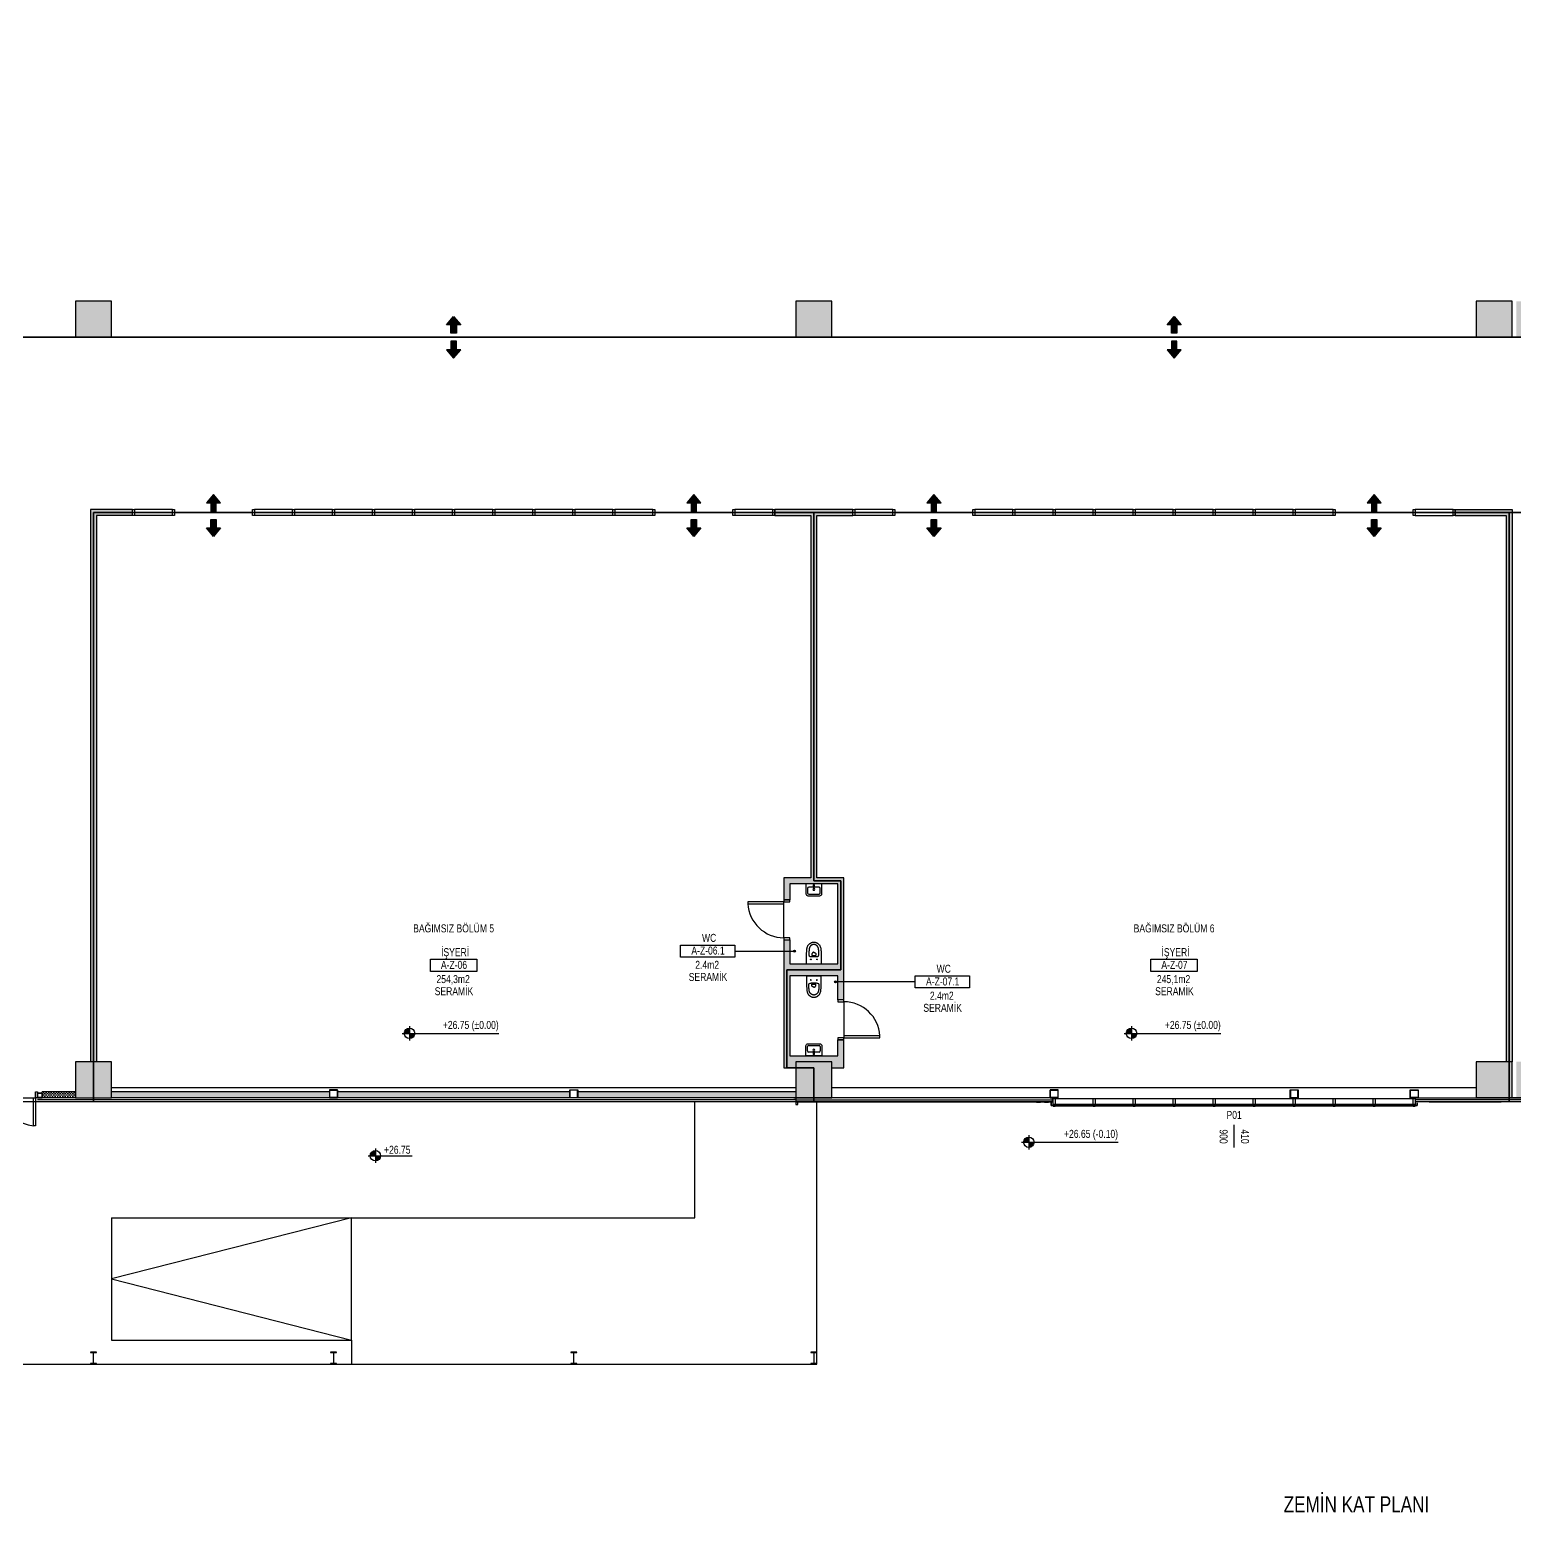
# Model space of a CAD drawing. Extents: x 259761 to 283296, y -701091 to -693683.
# Drawn here: x 267027 to 270737, y -701091 to -697387 of the extents above; entities that cross this region are included whole.
import ezdxf
from ezdxf.enums import TextEntityAlignment as Align

# ---------------------------------------------------------------- set-up
doc = ezdxf.new("R2010")
doc.units = 0
doc.header["$MEASUREMENT"] = 0
doc.layers.get('0').update_dxf_attribs({"linetype": 'CONTINUOUS'})
for name, color, linetype in [('A-ANNO-TEXT', 50, 'CONTINUOUS'), ('A-DOOR', 193, 'CONTINUOUS'), ('MKDU0', 50, 'CONTINUOUS')]:
    doc.layers.add(name, color=color, linetype=linetype)
doc.styles.add('Fields_100', font='act_simplex.shx', dxfattribs={"width": 0.8, "height": 20})
doc.styles.add('Fields_200', font='act_simplex.shx', dxfattribs={"width": 0.8, "height": 40})
pattern_1 = [(0, (256351.4238, -647212.943), (3.175, 3.175), [3.175, -3.175])]

# ---------------------------------------------------------------- blocks, each defined once
blk = doc.blocks.new('Mahal kutusu_100')
at = {"color": 0}
blk.add_lwpolyline([(-58, 30), (58, 30), (58, 0), (-58, 0)], close=True, dxfattribs=at)
at = {"color": 0, "style": 'Fields_100', "width": 0.8}
for tag, p in [('MAHAL', (3.6, 37.9)), ('KOD', (0.9, 6.2)), ('ALAN', (-1.3, -29.4)), ('KAPLAMA', (0.8, -59.7))]:
    blk.add_attdef(tag, text='', height=20, dxfattribs=at).set_placement(p, align=Align.CENTER)
blk = doc.blocks.new('Kot_plan')
h = blk.add_hatch(color=0)
h.paths.add_polyline_path([(0, 13, 0.414214), (-13, 0), (0, 0)])
h.paths.add_polyline_path([(13, 0), (0, 0), (0, -13, 0.414214)])
at = {"color": 0}
for p, q in [((-18, 0), (92, 0)), ((0, 18), (0, -18))]:
    blk.add_line(p, q, dxfattribs=at)
blk.add_circle((0, 0), 13, dxfattribs=at)
at = {"color": 0, "style": 'Fields_100', "width": 0.8}
blk.add_attdef('BITMISKOT', (21.6, 5), '', height=20, dxfattribs=at)
blk.add_attdef('KABAKOT', text='', height=20, dxfattribs=at).set_placement((21.6, -5), align=Align.TOP_LEFT)
blk = doc.blocks.new('KLOZET')
at = {"linetype": 'Continuous'}
for p, q in [((-17.5, 36.9), (-17.3, 38.1)), ((-17.3, 38.1), (-17.1, 39.2)), ((-17.1, 39.2), (-16.8, 40.3)), ((-16.8, 40.3), (-16.5, 41.3)), ((-16.5, 41.3), (-16.1, 42.4)), ((-16.1, 42.4), (-15.7, 43.3)), ((-15.7, 43.3), (-15.3, 44.3)), ((-15.3, 44.3), (-14.8, 45.2)), ((-14.8, 45.2), (-14.3, 46)), ((-14.3, 46), (-13.7, 46.8)), ((-13.7, 46.8), (-13.1, 47.6)), ((-13.1, 47.6), (-12.4, 48.3)), ((-12.4, 48.3), (-11.7, 49)), ((-11.7, 49), (-11, 49.6)), ((-11.6, 37.3), (-11.7, 36.7)), ((-11.5, 37.7), (-11.6, 37.3)), ((-11.4, 38.2), (-11.5, 37.7)), ((-11.3, 38.6), (-11.4, 38.2)), ((-11.2, 39), (-11.3, 38.6)), ((-11.1, 39.4), (-11.2, 39)), ((-11, 39.8), (-11.1, 39.4)), ((-11, 49.6), (-10.3, 50.2)), ((-10.9, 40.2), (-11, 39.8)), ((-10.8, 40.5), (-10.9, 40.2)), ((-10.6, 40.8), (-10.8, 40.5)), ((-10.5, 41.1), (-10.6, 40.8)), ((-10.4, 41.4), (-10.5, 41.1)), ((-10.2, 41.7), (-10.4, 41.4)), ((-10.3, 50.2), (-9.6, 50.7)), ((-10.1, 42), (-10.2, 41.7)), ((-9.9, 42.2), (-10.1, 42)), ((-9.8, 42.5), (-9.9, 42.2)), ((-9.6, 42.7), (-9.8, 42.5)), ((-9.6, 50.7), (-8.8, 51.2)), ((-9.4, 43), (-9.6, 42.7)), ((-9.3, 43.2), (-9.4, 43)), ((-9.1, 43.5), (-9.3, 43.2)), ((-8.9, 43.7), (-9.1, 43.5)), ((-8.7, 44), (-8.9, 43.7)), ((-8.8, 51.2), (-8, 51.7)), ((-8.5, 44.2), (-8.7, 44)), ((-8.2, 44.4), (-8.5, 44.2)), ((-8, 44.7), (-8.2, 44.4)), ((-8, 51.7), (-7.2, 52.1)), ((-7.8, 44.9), (-8, 44.7)), ((-7.5, 45.1), (-7.8, 44.9)), ((-7.3, 45.3), (-7.5, 45.1)), ((-7, 45.5), (-7.3, 45.3)), ((-7.2, 52.1), (-6.4, 52.5)), ((-6.7, 45.8), (-7, 45.5)), ((-6.4, 46), (-6.7, 45.8)), ((-6.4, 52.5), (-5.6, 52.8)), ((-6.1, 46.2), (-6.4, 46)), ((-5.8, 46.4), (-6.1, 46.2)), ((-5.5, 46.5), (-5.8, 46.4)), ((-5.6, 52.8), (-4.8, 53.1)), ((-5.2, 46.7), (-5.5, 46.5)), ((-4.9, 46.9), (-5.2, 46.7)), ((-4.6, 47.1), (-4.9, 46.9)), ((-4.8, 53.1), (-4, 53.3)), ((-4.2, 47.2), (-4.6, 47.1)), ((-3.9, 47.3), (-4.2, 47.2)), ((-4, 53.3), (-3.2, 53.5)), ((-3.6, 47.5), (-3.9, 47.3)), ((-3.3, 47.6), (-3.6, 47.5)), ((-3, 47.7), (-3.3, 47.6)), ((-3.2, 53.5), (-2.3, 53.7)), ((-2.7, 47.8), (-3, 47.7)), ((-2.4, 47.9), (-2.7, 47.8)), ((-2.1, 48), (-2.4, 47.9)), ((-2.3, 53.7), (-1.5, 53.8)), ((-1.8, 48), (-2.1, 48)), ((-1.5, 48.1), (-1.8, 48)), ((-1.5, 53.8), (-0.7, 53.9)), ((-1.2, 48.1), (-1.5, 48.1)), ((-1, 48.2), (-1.2, 48.1)), ((-0.7, 48.2), (-1, 48.2)), ((-0.7, 53.9), (0, 53.9)), ((-0.5, 48.2), (-0.7, 48.2)), ((-0.2, 48.2), (-0.5, 48.2)), ((0, 48.2), (-0.2, 48.2)), ((0, 53.9), (0.7, 53.9)), ((0.5, 48.2), (0, 48.2)), ((1, 48.2), (0.5, 48.2)), ((0.7, 53.9), (1.5, 53.8)), ((1.5, 48.1), (1, 48.2)), ((1.5, 53.8), (2.3, 53.7)), ((2.1, 48), (1.5, 48.1)), ((2.6, 47.8), (2.1, 48)), ((2.3, 53.7), (3.2, 53.5)), ((3.2, 47.6), (2.6, 47.8)), ((3.2, 53.5), (4, 53.3)), ((3.7, 47.4), (3.2, 47.6)), ((4.3, 47.2), (3.7, 47.4)), ((4, 53.3), (4.8, 53.1)), ((4.9, 46.9), (4.3, 47.2)), ((4.8, 53.1), (5.6, 52.8)), ((5.4, 46.6), (4.9, 46.9)), ((6, 46.3), (5.4, 46.6)), ((5.6, 52.8), (6.4, 52.5)), ((6.5, 45.9), (6, 46.3)), ((6.4, 52.5), (7.2, 52.1)), ((7, 45.5), (6.5, 45.9)), ((7.5, 45.1), (7, 45.5)), ((7.2, 52.1), (8, 51.7)), ((8, 44.7), (7.5, 45.1)), ((8, 51.7), (8.8, 51.2)), ((8.4, 44.2), (8, 44.7)), ((8.9, 43.7), (8.4, 44.2)), ((8.8, 51.2), (9.6, 50.7)), ((9.3, 43.2), (8.9, 43.7)), ((9.6, 42.7), (9.3, 43.2)), ((9.6, 50.7), (10.3, 50.2)), ((10, 42.1), (9.6, 42.7)), ((10.3, 41.6), (10, 42.1)), ((10.3, 50.2), (11, 49.6)), ((10.6, 40.9), (10.3, 41.6)), ((10.8, 40.3), (10.6, 40.9)), ((11.1, 39.6), (10.8, 40.3)), ((11, 49.6), (11.7, 49)), ((11.3, 38.9), (11.1, 39.6)), ((11.4, 38.2), (11.3, 38.9)), ((11.6, 37.4), (11.4, 38.2)), ((11.7, 36.6), (11.6, 37.4)), ((11.7, 49), (12.4, 48.3)), ((12.4, 48.3), (13.1, 47.6)), ((13.1, 47.6), (13.7, 46.8)), ((13.7, 46.8), (14.3, 46)), ((14.3, 46), (14.8, 45.2)), ((14.8, 45.2), (15.3, 44.3)), ((15.3, 44.3), (15.7, 43.3)), ((15.7, 43.3), (16.1, 42.4)), ((16.1, 42.4), (16.5, 41.3)), ((16.5, 41.3), (16.8, 40.3)), ((16.8, 40.3), (17.1, 39.2)), ((17.1, 39.2), (17.3, 38.1)), ((17.3, 38.1), (17.5, 36.9)), ((-18.3, 0), (-18.2, 12.1)), ((-18.3, 0), (18.3, 0)), ((-18.2, 23.7), (-18.1, 25.2)), ((-18.2, 22.2), (-18.2, 23.7)), ((-18.2, 20.6), (-18.2, 22.2)), ((-18.2, 17.4), (-18.2, 20.6)), ((-18.2, 12.1), (-18.2, 17.4)), ((-18.1, 28), (-18, 29.4)), ((-18.1, 26.6), (-18.1, 28)), ((-18.1, 25.2), (-18.1, 26.6)), ((-18, 30.7), (-17.9, 32)), ((-18, 29.4), (-18, 30.7)), ((-17.9, 32), (-17.8, 33.3)), ((-17.8, 33.3), (-17.7, 34.5)), ((-17.7, 34.5), (-17.6, 35.7)), ((-17.6, 35.7), (-17.5, 36.9)), ((-12.3, 27.9), (-12.4, 27)), ((-12.4, 27), (-12.4, 26.1)), ((-12.4, 26.1), (-12.4, 25.2)), ((-12.4, 25.2), (-12.4, 24.2)), ((-12.4, 24.2), (-12.4, 23.2)), ((-12.4, 23.2), (-12.4, 22.2)), ((-12.2, 31.1), (-12.3, 30.4)), ((-12.3, 30.4), (-12.3, 29.6)), ((-12.3, 29.6), (-12.3, 28.8)), ((-12.3, 28.8), (-12.3, 27.9)), ((-12.1, 32.6), (-12.2, 31.9)), ((-12.2, 31.9), (-12.2, 31.1)), ((-12, 33.9), (-12.1, 33.2)), ((-12.1, 33.2), (-12.1, 32.6)), ((-11.9, 35.1), (-12, 34.5)), ((-12, 34.5), (-12, 33.9)), ((-11.8, 35.7), (-11.9, 35.1)), ((-11.7, 36.7), (-11.8, 36.2)), ((-11.8, 36.2), (-11.8, 35.7)), ((-9.2, 18.4), (-8.2, 18.3)), ((-8.2, 18.3), (-7.1, 18.2)), ((-7.1, 18.2), (-6.1, 18.1)), ((-6.1, 18.1), (-5.1, 18)), ((-5.1, 18), (-4.1, 18)), ((-4.8, 24.3), (-4.9, 23.9)), ((-4.9, 23.9), (-4.9, 23.5)), ((-4.9, 23.5), (-4.8, 20.8)), ((-4.7, 25), (-4.8, 24.6)), ((-4.8, 24.6), (-4.8, 24.3)), ((-4.6, 25.3), (-4.7, 25)), ((-4.4, 25.6), (-4.6, 25.3)), ((-4.3, 25.9), (-4.4, 25.6)), ((-4.1, 26.2), (-4.3, 25.9)), ((-3.9, 26.5), (-4.1, 26.2)), ((-4.1, 18), (-3.1, 17.9)), ((-3.8, 26.8), (-3.9, 26.5)), ((-3.5, 27), (-3.8, 26.8)), ((-3.8, 20.8), (-2.1, 20.8)), ((-3.3, 27.2), (-3.5, 27)), ((-3.1, 27.4), (-3.3, 27.2)), ((-2.8, 27.6), (-3.1, 27.4)), ((-3.1, 17.9), (-2, 17.9)), ((-2.5, 27.8), (-2.8, 27.6)), ((-2.2, 28), (-2.5, 27.8)), ((-1.9, 28.1), (-2.2, 28)), ((-2.1, 20.8), (-0.4, 20.8)), ((-2, 17.9), (-1, 17.9)), ((-1.6, 28.2), (-1.9, 28.1)), ((-1.3, 28.3), (-1.6, 28.2)), ((-1, 28.4), (-1.3, 28.3)), ((-0.7, 28.5), (-1, 28.4)), ((-1, 17.9), (0, 17.9)), ((-0.3, 28.5), (-0.7, 28.5)), ((-0.4, 20.8), (1.7, 20.8)), ((0, 28.5), (-0.3, 28.5)), ((0, 28.5), (0.3, 28.5)), ((0, 17.9), (1, 17.9)), ((0.3, 28.5), (0.7, 28.5)), ((0.7, 28.5), (1, 28.4)), ((1, 28.4), (1.3, 28.3)), ((1, 17.9), (2, 17.9)), ((1.3, 28.3), (1.6, 28.2)), ((1.6, 28.2), (1.9, 28.1)), ((1.7, 20.8), (3.4, 20.8)), ((1.9, 28.1), (2.2, 28)), ((2, 17.9), (3.1, 17.9)), ((2.2, 28), (2.5, 27.8)), ((2.5, 27.8), (2.8, 27.6)), ((2.8, 27.6), (3.1, 27.4)), ((3.1, 27.4), (3.3, 27.2)), ((3.1, 17.9), (4.1, 18)), ((3.3, 27.2), (3.5, 27)), ((3.4, 20.8), (3.8, 20.8)), ((3.5, 27), (3.8, 26.7)), ((3.8, 26.7), (4, 26.5)), ((4, 26.5), (4.1, 26.2)), ((4.1, 26.2), (4.3, 25.9)), ((4.1, 18), (5.1, 18)), ((4.3, 25.9), (4.5, 25.6)), ((4.5, 25.6), (4.6, 25.3)), ((4.6, 25.3), (4.7, 25)), ((4.7, 25), (4.8, 24.6)), ((4.8, 24.6), (4.8, 24.3)), ((4.8, 24.3), (4.9, 23.9)), ((4.9, 23.5), (4.8, 20.8)), ((4.9, 23.9), (4.9, 23.5)), ((5.1, 18), (6.1, 18.1)), ((6.1, 18.1), (7.1, 18.2)), ((7.1, 18.2), (8.2, 18.3)), ((8.2, 18.3), (9.2, 18.4)), ((11.8, 35.7), (11.7, 36.6)), ((11.9, 34.9), (11.8, 35.7)), ((12, 34), (11.9, 34.9)), ((12.1, 33.1), (12, 34)), ((12.2, 32.1), (12.1, 33.1)), ((12.2, 31.2), (12.2, 32.1)), ((12.3, 30.2), (12.2, 31.2)), ((12.3, 29.2), (12.3, 30.2)), ((12.3, 28.1), (12.3, 29.2)), ((12.4, 27), (12.3, 28.1)), ((12.4, 25.9), (12.4, 27)), ((12.4, 24.7), (12.4, 25.9)), ((12.4, 23.4), (12.4, 24.7)), ((12.4, 22.2), (12.4, 23.4)), ((17.5, 36.9), (17.6, 35.7)), ((17.6, 35.7), (17.7, 34.5)), ((17.7, 34.5), (17.8, 33.3)), ((17.8, 33.3), (17.9, 32)), ((17.9, 32), (18, 30.7)), ((18, 30.7), (18, 29.4)), ((18, 29.4), (18.1, 28)), ((18.1, 28), (18.1, 26.6)), ((18.1, 26.6), (18.1, 25.2)), ((18.1, 25.2), (18.2, 23.7)), ((18.2, 23.7), (18.2, 22.2)), ((18.2, 22.2), (18.2, 20.6)), ((18.2, 20.6), (18.2, 17.4)), ((18.2, 17.4), (18.2, 13.9)), ((18.2, 13.9), (18.3, 0))]:
    blk.add_line(p, q, dxfattribs=at)
at = {"ltscale": 3}
for p, q in [((-6.5, 10.9), (-9, 10.9)), ((-7.7, 12.2), (-7.7, 9.6)), ((9, 10.9), (6.5, 10.9)), ((7.7, 12.2), (7.7, 9.6))]:
    blk.add_line(p, q, dxfattribs=at)
at = {"lineweight": 0}
for p, q in [((-3.8, 20.8), (-4.8, 20.8)), ((3.8, 20.8), (4.8, 20.8))]:
    blk.add_line(p, q, dxfattribs=at)
at = {"linetype": 'Continuous'}
for centre in [(-7.7, 10.9), (7.7, 10.9)]:
    blk.add_circle(centre, 0.75, dxfattribs=at)
for centre, start, end in [((-8.7, 22.1), 179.5021, 262.9898), ((8.7, 22.1), 277.0095, 0.5028)]:
    blk.add_arc(centre, 3.72, start, end, dxfattribs=at)
blk = doc.blocks.new('KAPI_100')
at = {"layer": 'A-DOOR'}
blk.add_line((5, 15), (95, 15), dxfattribs=at)
blk.add_lwpolyline([(95, 15), (95, 105), (90, 105), (90, 15)], dxfattribs=at)
for points in [[(0, 0), (5, 0), (5, 15), (0, 15)], [(95, 0), (100, 0), (100, 15), (95, 15)]]:
    blk.add_lwpolyline(points, close=True, dxfattribs=at)
blk.add_arc((95, 15), 90, 93.1847, 180, dxfattribs=at)
blk = doc.blocks.new('KAPI 150')
at = {"layer": 'A-DOOR'}
blk.add_line((145, 15), (5, 15), dxfattribs=at)
for points in [[(5, 15), (5, 85), (10, 85), (10, 15)], [(145, 15), (145, 85), (140, 85), (140, 15)]]:
    blk.add_lwpolyline(points, dxfattribs=at)
for points in [[(5, 0), (0, 0), (0, 15), (5, 15)], [(150, 0), (145, 0), (145, 15), (150, 15)]]:
    blk.add_lwpolyline(points, close=True, dxfattribs=at)
for centre, start, end in [((5, 15), 0, 85.904), ((145, 15), 94.096, 180)]:
    blk.add_arc(centre, 70, start, end, dxfattribs=at)
blk = doc.blocks.new('Mahal Kutusu_100_2')
at = {"color": 0}
blk.add_lwpolyline([(-68, 30), (68, 30), (68, 0), (-68, 0)], close=True, dxfattribs=at)
at = {"color": 0, "style": 'Fields_100', "width": 0.8}
for tag, p in [('MAHAL', (3.6, 37.9)), ('A-Z-04.1', (0.9, 6.2)), ('ALAN', (-1.3, -29.4)), ('KAPLAMA', (0.8, -59.7))]:
    blk.add_attdef(tag, text='', height=20, dxfattribs=at).set_placement(p, align=Align.CENTER)
blk = doc.blocks.new('300')
blk.add_lwpolyline([(0, 0), (150, 0), (150, 10.7), (93.55, 10.7, -0.41421356), (78.55, 25.7), (78.55, 274.3, -0.41421356), (93.55, 289.3), (150, 289.3), (150, 300), (0, 300), (0, 289.3), (56.45, 289.3, -0.41421356), (71.45, 274.3), (71.45, 25.7, -0.41421356), (56.45, 10.7), (0, 10.7)], format="xyb", close=True)
blk = doc.blocks.new('AÇK_01')
at = {"color": 0}
blk.add_lwpolyline([(28, 0), (-28, 0)], dxfattribs=at)
at = {"color": 0, "style": 'Fields_100', "width": 0.8}
blk.add_attdef('A.Ç.K.01', text='', height=20, rotation=90, dxfattribs=at).set_placement((-53, 0), align=Align.MIDDLE_CENTER)
for tag, p in [('W', (1, 17.2)), ('H', (1, -36.3))]:
    blk.add_attdef(tag, text='', height=20, dxfattribs=at).set_placement(p, align=Align.CENTER)

msp = doc.modelspace()

# ---------------------------------------------------------------- hatches: boundary and pattern name
at = {"layer": 'MKDU0', "ltscale": 0.03}
h = msp.add_hatch(dxfattribs=at)
h.set_pattern_fill('ANSI33', color=8)
h.set_pattern_definition([(45, (256351.424, -695852.415), (-4.490128, 4.490128), []), (45, (256355.914, -695852.415), (-4.490128, 4.490128), [3.175, -1.5875])])
h.paths.add_polyline_path([(272541.6, -700055.4), (272631.6, -700055.4), (272631.6, -699965.4), (272541.6, -699965.4)])
h.paths.add_polyline_path([(272541.6, -694355.4), (272631.6, -694355.4), (272631.6, -694265.4), (272541.6, -694265.4)])
h.paths.add_polyline_path([(270741.6, -700055.4), (270831.6, -700055.4), (270831.6, -699965.4), (270741.6, -699965.4)])
h.paths.add_polyline_path([(267141.6, -700055.4), (267231.6, -700055.4), (267231.6, -699965.4), (267141.6, -699965.4)])
h.paths.add_polyline_path([(270741.6, -694355.4), (270831.6, -694355.4), (270831.6, -694265.4), (270741.6, -694265.4)])
h.paths.add_polyline_path([(267141.6, -694355.4), (267231.6, -694355.4), (267231.6, -694265.4), (267141.6, -694265.4)])
h.paths.add_polyline_path([(272541.6, -698155.4), (272631.6, -698155.4), (272631.6, -698065.4), (272541.6, -698065.4)])
h.paths.add_polyline_path([(272541.6, -696255.4), (272631.6, -696255.4), (272631.6, -696165.4), (272541.6, -696165.4)])
h.paths.add_polyline_path([(270741.6, -698155.4), (270831.6, -698155.4), (270831.6, -698065.4), (270741.6, -698065.4)])
h.paths.add_polyline_path([(267141.6, -698155.4), (267231.6, -698155.4), (267231.6, -698065.4), (267141.6, -698065.4)])
h.paths.add_polyline_path([(270741.6, -696255.4), (270831.6, -696255.4), (270831.6, -696165.4), (270741.6, -696165.4)])
h.paths.add_polyline_path([(267141.6, -696255.4), (267231.6, -696255.4), (267231.6, -696165.4), (267141.6, -696165.4)])
h.paths.add_polyline_path([(277941.6, -698155.4), (278031.6, -698155.4), (278031.6, -698065.4), (277941.6, -698065.4)])
h.paths.add_polyline_path([(277941.6, -696255.4), (278031.6, -696255.4), (278031.6, -696165.4), (277941.6, -696165.4)])
h.paths.add_polyline_path([(276141.6, -698155.4), (276231.6, -698155.4), (276231.6, -698065.4), (276141.6, -698065.4)])
h.paths.add_polyline_path([(276141.6, -696255.4), (276231.6, -696255.4), (276231.6, -696165.4), (276141.6, -696165.4)])
h.paths.add_polyline_path([(274341.6, -698155.4), (274431.6, -698155.4), (274431.6, -698065.4), (274341.6, -698065.4)])
h.paths.add_polyline_path([(274341.6, -696255.4), (274431.6, -696255.4), (274431.6, -696165.4), (274341.6, -696165.4)])
h.paths.add_polyline_path([(270641.6, -698155.4), (270731.6, -698155.4), (270731.6, -698065.4), (270641.6, -698065.4)])
h.paths.add_polyline_path([(270641.6, -696255.4), (270731.6, -696255.4), (270731.6, -696165.4), (270641.6, -696165.4)])
h.paths.add_polyline_path([(268941.6, -698155.4), (269031.6, -698155.4), (269031.6, -698065.4), (268941.6, -698065.4)])
h.paths.add_polyline_path([(268941.6, -696255.4), (269031.6, -696255.4), (269031.6, -696165.4), (268941.6, -696165.4)])
h.paths.add_polyline_path([(265341.6, -698155.4), (265431.6, -698155.4), (265431.6, -698065.4), (265341.6, -698065.4)])
h.paths.add_polyline_path([(265341.6, -696255.4), (265431.6, -696255.4), (265431.6, -696165.4), (265341.6, -696165.4)])
h.paths.add_polyline_path([(263541.6, -698155.4), (263631.6, -698155.4), (263631.6, -698065.4), (263541.6, -698065.4)])
h.paths.add_polyline_path([(263541.6, -696255.4), (263631.6, -696255.4), (263631.6, -696165.4), (263541.6, -696165.4)])
h.paths.add_polyline_path([(261741.6, -698155.4), (261831.6, -698155.4), (261831.6, -698065.4), (261741.6, -698065.4)])
h.paths.add_polyline_path([(261741.6, -696255.4), (261831.6, -696255.4), (261831.6, -696165.4), (261741.6, -696165.4)])
h.paths.add_polyline_path([(279741.6, -696255.4), (279831.6, -696255.4), (279831.6, -696165.4), (279741.6, -696165.4)])
h.paths.add_polyline_path([(279741.6, -698155.4), (279831.6, -698155.4), (279831.6, -698065.4), (279741.6, -698065.4)])
h.paths.add_polyline_path([(279741.6, -700055.4), (279831.6, -700055.4), (279831.6, -699965.4), (279741.6, -699965.4)])
h.paths.add_polyline_path([(277941.6, -700055.4), (278031.6, -700055.4), (278031.6, -699965.4), (277941.6, -699965.4)])
h.paths.add_polyline_path([(276141.6, -700055.4), (276231.6, -700055.4), (276231.6, -699965.4), (276141.6, -699965.4)])
h.paths.add_polyline_path([(274341.6, -700055.4), (274431.6, -700055.4), (274431.6, -699965.4), (274341.6, -699965.4)])
h.paths.add_polyline_path([(270641.6, -700055.4), (270731.6, -700055.4), (270731.6, -699965.4), (270641.6, -699965.4)])
h.paths.add_polyline_path([(268941.6, -700055.4), (269031.6, -700055.4), (269031.6, -699965.4), (268941.6, -699965.4)])
h.paths.add_polyline_path([(265341.6, -700055.4), (265431.6, -700055.4), (265431.6, -699965.4), (265341.6, -699965.4)])
h.paths.add_polyline_path([(263541.6, -700055.4), (263631.6, -700055.4), (263631.6, -699965.4), (263541.6, -699965.4)])
h.paths.add_polyline_path([(261741.6, -700055.4), (261831.6, -700055.4), (261831.6, -699965.4), (261741.6, -699965.4)])
h.paths.add_polyline_path([(279741.6, -694355.4), (279831.6, -694355.4), (279831.6, -694265.4), (279741.6, -694265.4)])
h.paths.add_polyline_path([(277941.6, -694355.4), (278031.6, -694355.4), (278031.6, -694265.4), (277941.6, -694265.4)])
h.paths.add_polyline_path([(276141.6, -694355.4), (276231.6, -694355.4), (276231.6, -694265.4), (276141.6, -694265.4)])
h.paths.add_polyline_path([(274341.6, -694355.4), (274431.6, -694355.4), (274431.6, -694265.4), (274341.6, -694265.4)])
h.paths.add_polyline_path([(270641.6, -694355.4), (270731.6, -694355.4), (270731.6, -694265.4), (270641.6, -694265.4)])
h.paths.add_polyline_path([(268941.6, -694355.4), (269031.6, -694355.4), (269031.6, -694265.4), (268941.6, -694265.4)])
h.paths.add_polyline_path([(265341.6, -694355.4), (265431.6, -694355.4), (265431.6, -694265.4), (265341.6, -694265.4)])
h.paths.add_polyline_path([(263541.6, -694355.4), (263631.6, -694355.4), (263631.6, -694265.4), (263541.6, -694265.4)])
h.paths.add_polyline_path([(261741.6, -694355.4), (261831.6, -694355.4), (261831.6, -694265.4), (261741.6, -694265.4)])
h = msp.add_hatch(color=8, dxfattribs=at)
h.dxf.hatch_style = 1
h.paths.add_polyline_path([(268086.6, -698103.1), (268104.3, -698124.2), (268093.3, -698124.2), (268093.3, -698145.4), (268079.9, -698145.4), (268079.9, -698124.2), (268068.9, -698124.2)])
h = msp.add_hatch(color=8, dxfattribs=at)
h.dxf.hatch_style = 1
h.paths.add_polyline_path([(269886.6, -698103.1), (269904.3, -698124.2), (269893.3, -698124.2), (269893.3, -698145.4), (269879.9, -698145.4), (269879.9, -698124.2), (269868.9, -698124.2)])
h = msp.add_hatch(color=8, dxfattribs=at)
h.dxf.hatch_style = 1
h.paths.add_polyline_path([(268086.6, -698207.7), (268104.3, -698186.5), (268093.3, -698186.5), (268093.3, -698165.4), (268079.9, -698165.4), (268079.9, -698186.5), (268068.9, -698186.5)])
h = msp.add_hatch(color=8, dxfattribs=at)
h.dxf.hatch_style = 1
h.paths.add_polyline_path([(269886.6, -698207.7), (269904.3, -698186.5), (269893.3, -698186.5), (269893.3, -698165.4), (269879.9, -698165.4), (269879.9, -698186.5), (269868.9, -698186.5)])
h = msp.add_hatch(color=8, dxfattribs=at)
h.dxf.hatch_style = 1
h.paths.add_polyline_path([(267486.6, -698548.1), (267468.9, -698569.2), (267479.9, -698569.2), (267479.9, -698590.4), (267493.3, -698590.4), (267493.3, -698569.2), (267504.3, -698569.2)])
h = msp.add_hatch(color=8, dxfattribs=at)
h.dxf.hatch_style = 1
h.paths.add_polyline_path([(268686.6, -698548.1), (268668.9, -698569.2), (268679.9, -698569.2), (268679.9, -698590.4), (268693.3, -698590.4), (268693.3, -698569.2), (268704.3, -698569.2)])
h = msp.add_hatch(color=8, dxfattribs=at)
h.dxf.hatch_style = 1
h.paths.add_polyline_path([(269286.6, -698548.1), (269268.9, -698569.2), (269279.9, -698569.2), (269279.9, -698590.4), (269293.3, -698590.4), (269293.3, -698569.2), (269304.3, -698569.2)])
h = msp.add_hatch(color=8, dxfattribs=at)
h.dxf.hatch_style = 1
h.paths.add_polyline_path([(270386.6, -698548.1), (270368.9, -698569.2), (270379.9, -698569.2), (270379.9, -698590.4), (270393.3, -698590.4), (270393.3, -698569.2), (270404.3, -698569.2)])
h = msp.add_hatch(dxfattribs=at)
h.set_pattern_fill('DASH', color=8)
h.set_pattern_definition([(0, (256651.4238, -647212.943), (3.175, 3.175), [3.175, -3.175])])
h.paths.add_polyline_path([(267284.1, -698585.4), (267179.1, -698585.4), (267179.1, -699965.4), (267194.1, -699965.4), (267194.1, -698600.4), (267284.1, -698600.4)])
h = msp.add_hatch(dxfattribs=at)
h.set_pattern_fill('DASH', color=8)
h.set_pattern_definition([(0, (182652.5034, -701573.9934), (3.175, 3.175), [3.175, -3.175])])
h.paths.add_polyline_path([(269031.6, -699965.4), (269031.6, -699980.4), (269061.6, -699980.4), (269061.6, -699910.4), (269046.6, -699910.4), (269046.6, -699950.4), (268926.6, -699950.4), (268926.6, -699750.4), (269046.6, -699750.4), (269046.6, -699810.4), (269061.6, -699810.4), (269061.6, -699505.4), (268994.1, -699505.4), (268994.1, -698600.4), (269084.1, -698600.4), (269084.1, -698585.4), (268889.1, -698585.4), (268889.1, -698600.4), (268979.1, -698600.4), (268979.1, -699505.4), (268911.6, -699505.4), (268911.6, -699560.4), (268926.6, -699560.4), (268926.6, -699520.4), (269046.6, -699520.4), (269046.6, -699720.4), (268926.6, -699720.4), (268926.6, -699660.4), (268911.6, -699660.4), (268911.6, -699980.4), (268941.6, -699980.4), (268941.6, -699965.4)])
h = msp.add_hatch(dxfattribs=at)
h.set_pattern_fill('DASH', color=8)
h.set_pattern_definition(pattern_1)
h.paths.add_polyline_path([(270731.6, -698585.4), (270589.1, -698585.4), (270589.1, -698600.4), (270716.6, -698600.4), (270716.6, -699965.4), (270731.6, -699965.4)])
h = msp.add_hatch(color=8, dxfattribs=at)
h.dxf.hatch_style = 1
h.paths.add_polyline_path([(267486.6, -698652.7), (267468.9, -698631.5), (267479.9, -698631.5), (267479.9, -698610.4), (267493.3, -698610.4), (267493.3, -698631.5), (267504.3, -698631.5)])
h = msp.add_hatch(color=8, dxfattribs=at)
h.dxf.hatch_style = 1
h.paths.add_polyline_path([(268686.6, -698652.7), (268668.9, -698631.5), (268679.9, -698631.5), (268679.9, -698610.4), (268693.3, -698610.4), (268693.3, -698631.5), (268704.3, -698631.5)])
h = msp.add_hatch(color=8, dxfattribs=at)
h.dxf.hatch_style = 1
h.paths.add_polyline_path([(269286.6, -698652.7), (269268.9, -698631.5), (269279.9, -698631.5), (269279.9, -698610.4), (269293.3, -698610.4), (269293.3, -698631.5), (269304.3, -698631.5)])
h = msp.add_hatch(color=8, dxfattribs=at)
h.dxf.hatch_style = 1
h.paths.add_polyline_path([(270386.6, -698652.7), (270368.9, -698631.5), (270379.9, -698631.5), (270379.9, -698610.4), (270393.3, -698610.4), (270393.3, -698631.5), (270404.3, -698631.5)])
h = msp.add_hatch(color=8, dxfattribs=at)
h.dxf.hatch_style = 1
edge = h.paths.add_edge_path()
edge.add_arc((268938, -699688.7), 2.5, 0, 360)
h = msp.add_hatch(color=8, dxfattribs=at)
h.dxf.hatch_style = 1
edge = h.paths.add_edge_path()
edge.add_arc((269040.8, -699765.9), 2.5, 180, 540)
h = msp.add_hatch(color=8, dxfattribs=at)
h.paths.add_polyline_path([(267976.2, -699881.3, 0.414214), (267963.2, -699894.3), (267976.2, -699894.3)])
h.paths.add_polyline_path([(267989.2, -699894.3), (267976.2, -699894.3), (267976.2, -699907.3, 0.414214)])
h = msp.add_hatch(color=8, dxfattribs=at)
h.paths.add_polyline_path([(269780.2, -699881.3, 0.414214), (269767.2, -699894.3), (269780.2, -699894.3)])
h.paths.add_polyline_path([(269793.2, -699894.3), (269780.2, -699894.3), (269780.2, -699907.3, 0.414214)])
h = msp.add_hatch(dxfattribs=at)
h.set_pattern_fill('DASH', color=8)
h.set_pattern_definition(pattern_1)
h.paths.add_polyline_path([(267141.6, -700040.4), (267058.6, -700040.4), (267058.6, -700055.4), (267141.6, -700055.4)])
h = msp.add_hatch(dxfattribs=at)
h.set_pattern_fill('DASH', color=8)
h.set_pattern_definition([(0, (258151.4238, -647212.943), (3.175, 3.175), [3.175, -3.175])])
h.paths.add_polyline_path([(267776.6, -700055.4), (267776.6, -700040.4), (267231.6, -700040.4), (267231.6, -700055.4)])
h.paths.add_polyline_path([(268376.6, -700055.4), (268376.6, -700040.4), (267796.6, -700040.4), (267796.6, -700055.4)])
h.paths.add_polyline_path([(268396.6, -700040.4), (268396.6, -700055.4), (268941.6, -700055.4), (268941.6, -700040.4)])
h = msp.add_hatch(color=8, dxfattribs=at)
h.paths.add_polyline_path([(269523.6, -700153.4, 0.414214), (269510.6, -700166.4), (269523.6, -700166.4)])
h.paths.add_polyline_path([(269536.6, -700166.4), (269523.6, -700166.4), (269523.6, -700179.4, 0.414214)])

# ---------------------------------------------------------------- linework, layer by layer
at = {"layer": 'MKDU0', "color": 8, "ltscale": 0.03}
for p, q in [((265431.6, -698155.4), (267141.6, -698155.4)), ((267231.6, -698155.4), (268941.6, -698155.4)), ((269031.6, -698155.4), (270641.6, -698155.4)), ((267384.1, -698585.4), (267289.1, -698585.4)), ((267384.1, -698600.4), (267289.1, -698600.4)), ((267684.1, -698585.4), (267589.1, -698585.4)), ((267684.1, -698600.4), (267589.1, -698600.4)), ((267784.1, -698585.4), (267689.1, -698585.4)), ((267784.1, -698600.4), (267689.1, -698600.4)), ((267884.1, -698585.4), (267789.1, -698585.4)), ((267884.1, -698600.4), (267789.1, -698600.4)), ((267984.1, -698585.4), (267889.1, -698585.4)), ((267984.1, -698600.4), (267889.1, -698600.4)), ((268084.1, -698585.4), (267989.1, -698585.4)), ((268084.1, -698600.4), (267989.1, -698600.4)), ((268184.1, -698585.4), (268089.1, -698585.4)), ((268184.1, -698600.4), (268089.1, -698600.4)), ((268284.1, -698585.4), (268189.1, -698585.4)), ((268284.1, -698600.4), (268189.1, -698600.4)), ((268384.1, -698585.4), (268289.1, -698585.4)), ((268384.1, -698600.4), (268289.1, -698600.4)), ((268484.1, -698585.4), (268389.1, -698585.4)), ((268484.1, -698600.4), (268389.1, -698600.4)), ((268584.1, -698585.4), (268489.1, -698585.4)), ((268584.1, -698600.4), (268489.1, -698600.4)), ((268884.1, -698600.4), (268789.1, -698600.4)), ((268889.1, -698600.4), (268979.1, -698600.4)), ((268979.1, -698600.4), (268979.1, -699505.4)), ((268994.1, -699505.4), (268994.1, -698600.4)), ((268994.1, -698600.4), (269084.1, -698600.4)), ((269184.1, -698585.4), (269089.1, -698585.4)), ((269184.1, -698600.4), (269089.1, -698600.4)), ((269484.1, -698585.4), (269389.1, -698585.4)), ((269484.1, -698600.4), (269389.1, -698600.4)), ((269584.1, -698585.4), (269489.1, -698585.4)), ((269584.1, -698600.4), (269489.1, -698600.4)), ((269684.1, -698585.4), (269589.1, -698585.4)), ((269684.1, -698600.4), (269589.1, -698600.4)), ((269784.1, -698585.4), (269689.1, -698585.4)), ((269784.1, -698600.4), (269689.1, -698600.4)), ((269884.1, -698585.4), (269789.1, -698585.4)), ((269884.1, -698600.4), (269789.1, -698600.4)), ((269984.1, -698585.4), (269889.1, -698585.4)), ((269984.1, -698600.4), (269889.1, -698600.4)), ((270084.1, -698585.4), (269989.1, -698585.4)), ((270084.1, -698600.4), (269989.1, -698600.4)), ((270184.1, -698585.4), (270089.1, -698585.4)), ((270184.1, -698600.4), (270089.1, -698600.4)), ((270284.1, -698585.4), (270189.1, -698585.4)), ((270284.1, -698600.4), (270189.1, -698600.4)), ((270489.1, -698600.4), (270584.1, -698600.4)), ((270589.1, -698585.4), (270731.6, -698585.4)), ((270589.1, -698600.4), (270589.1, -698585.4)), ((270589.1, -698600.4), (270716.6, -698600.4)), ((270716.6, -698600.4), (270716.6, -699965.4)), ((270731.6, -698585.4), (270731.6, -699965.4)), ((268979.1, -699505.4), (268911.6, -699505.4)), ((268911.6, -699505.4), (268911.6, -699560.4)), ((269046.6, -699520.4), (268926.6, -699520.4)), ((268926.6, -699520.4), (268926.6, -699560.4)), ((268986, -699529.4), (268973.6, -699529.4)), ((268999.6, -699529.4), (268987, -699529.4)), ((269061.6, -699505.4), (268994.1, -699505.4)), ((269046.6, -699720.4), (269046.6, -699520.4)), ((269061.6, -699810.4), (269061.6, -699505.4)), ((268911.6, -699560.4), (268926.6, -699560.4)), ((268970.6, -699532.4), (268970.6, -699543.4)), ((268973.6, -699546.4), (268999.6, -699546.4)), ((269002.6, -699543.4), (269002.6, -699532.4)), ((268911.6, -699660.4), (268911.6, -699980.4)), ((268911.6, -699660.4), (268926.6, -699660.4)), ((268926.6, -699660.4), (268926.6, -699720.4)), ((268926.6, -699720.4), (269046.6, -699720.4)), ((269061.6, -699810.4), (269046.6, -699810.4)), ((267958.2, -699894.3), (268199.2, -699894.3)), ((267976.2, -699876.3), (267976.2, -699912.3)), ((269762.2, -699894.3), (270003.2, -699894.3)), ((269780.2, -699876.3), (269780.2, -699912.3)), ((268970.6, -699938.4), (268970.6, -699927.4)), ((268973.6, -699924.4), (268999.6, -699924.4)), ((269002.6, -699927.4), (269002.6, -699938.4)), ((269061.6, -699910.4), (269046.6, -699910.4)), ((269061.6, -699980.4), (269061.6, -699910.4)), ((268986, -699941.4), (268973.6, -699941.4)), ((268999.6, -699941.4), (268987, -699941.4)), ((270731.6, -699965.4), (270716.6, -699965.4)), ((268911.6, -699980.4), (268941.6, -699980.4)), ((269031.6, -699980.4), (269061.6, -699980.4)), ((267141.6, -700040.4), (267058.6, -700040.4)), ((267058.6, -700043.4), (267058.6, -700040.4)), ((268941.6, -700030.4), (267231.6, -700030.4)), ((267776.6, -700040.4), (267231.6, -700040.4)), ((268376.6, -700040.4), (267796.6, -700040.4)), ((268941.6, -700040.4), (268396.6, -700040.4)), ((269596.6, -700030.4), (269031.6, -700030.4)), ((267141.6, -700055.4), (267058.6, -700055.4)), ((268941.6, -700055.4), (267231.6, -700055.4)), ((268689.1, -700355.4), (268689.1, -700065.4)), ((269583.1, -700055.4), (268941.6, -700055.4)), ((268941.6, -700060.4), (269583.1, -700060.4)), ((269589.1, -700057.4), (269684.1, -700057.4)), ((269689.1, -700057.4), (269784.1, -700057.4)), ((269789.1, -700057.4), (269884.1, -700057.4)), ((269889.1, -700057.4), (269984.1, -700057.4)), ((269989.1, -700057.4), (270084.1, -700057.4)), ((270089.1, -700057.4), (270184.1, -700057.4)), ((270189.1, -700057.4), (270284.1, -700057.4)), ((270289.1, -700057.4), (270384.1, -700057.4)), ((270389.1, -700057.4), (270484.1, -700057.4)), ((270490.1, -700055.4), (270941.6, -700055.4)), ((271383.1, -700060.4), (270490.1, -700060.4)), ((270524.1, -700065.4), (270704.1, -700065.4)), ((271383.1, -700055.4), (270641.6, -700055.4)), ((269523.6, -700148.4), (269523.6, -700184.4)), ((269505.6, -700166.4), (269746.6, -700166.4)), ((267231.6, -700355.4), (267231.6, -700660.4, 0)), ((267231.6, -700355.4), (268689.1, -700355.4)), ((267831.6, -700355.4), (267231.6, -700507.9)), ((267831.6, -700660.4, 0), (267831.6, -700355.4)), ((267231.6, -700507.9), (267831.6, -700660.4, 0)), ((264741.6, -700720.4, 0), (267831.6, -700720.4))]:
    msp.add_line(p, q, dxfattribs=at)
for points in [[(271694.1, -694255.4), (279841.6, -694255.4), (279841.6, -698155.4), (261719.1, -698155.4), (261719.1, -694255.4), (268941.6, -694255.4), (268941.6, -694520.4), (271694.1, -694520.4)], [(267141.6, -698155.4), (267231.6, -698155.4), (267231.6, -698065.4), (267141.6, -698065.4)], [(268941.6, -698155.4), (269031.6, -698155.4), (269031.6, -698065.4), (268941.6, -698065.4)], [(270641.6, -698155.4), (270731.6, -698155.4), (270731.6, -698065.4), (270641.6, -698065.4)], [(268086.6, -698103.1), (268104.3, -698124.2), (268093.3, -698124.2), (268093.3, -698145.4), (268079.9, -698145.4), (268079.9, -698124.2), (268068.9, -698124.2)], [(269886.6, -698103.1), (269904.3, -698124.2), (269893.3, -698124.2), (269893.3, -698145.4), (269879.9, -698145.4), (269879.9, -698124.2), (269868.9, -698124.2)], [(261719.1, -700065.4), (261719.1, -698155.4), (279841.6, -698155.4), (279841.6, -698592.9), (272886.6, -698592.9), (272886.4, -700065.4), (272624.1, -700065.4), (272624.1, -698592.9), (267186.6, -698592.9), (267186.6, -700065.4), (265386.6, -700065.4), (265386.6, -698592.9), (262086.6, -698592.9), (262086.6, -700065.4)], [(268086.6, -698207.7), (268104.3, -698186.5), (268093.3, -698186.5), (268093.3, -698165.4), (268079.9, -698165.4), (268079.9, -698186.5), (268068.9, -698186.5)], [(269886.6, -698207.7), (269904.3, -698186.5), (269893.3, -698186.5), (269893.3, -698165.4), (269879.9, -698165.4), (269879.9, -698186.5), (269868.9, -698186.5)], [(267486.6, -698548.1), (267468.9, -698569.2), (267479.9, -698569.2), (267479.9, -698590.4), (267493.3, -698590.4), (267493.3, -698569.2), (267504.3, -698569.2)], [(268686.6, -698548.1), (268668.9, -698569.2), (268679.9, -698569.2), (268679.9, -698590.4), (268693.3, -698590.4), (268693.3, -698569.2), (268704.3, -698569.2)], [(269286.6, -698548.1), (269268.9, -698569.2), (269279.9, -698569.2), (269279.9, -698590.4), (269293.3, -698590.4), (269293.3, -698569.2), (269304.3, -698569.2)], [(270386.6, -698548.1), (270368.9, -698569.2), (270379.9, -698569.2), (270379.9, -698590.4), (270393.3, -698590.4), (270393.3, -698569.2), (270404.3, -698569.2)], [(267186.6, -698592.9), (268986.6, -698592.9), (268986.6, -699512.9), (269054.1, -699512.9), (269054.1, -699720.4), (269054.1, -699735.4), (268926.6, -699735.4), (268919.1, -699735.4), (268919.1, -699980.4), (268986.6, -699980.4), (268986.6, -700065.4), (267186.6, -700065.4)], [(267289.1, -698600.4), (267284.1, -698600.4), (267284.1, -698585.4), (267289.1, -698585.4)], [(267389.1, -698600.4), (267384.1, -698600.4), (267384.1, -698585.4), (267389.1, -698585.4)], [(267589.1, -698600.4), (267584.1, -698600.4), (267584.1, -698585.4), (267589.1, -698585.4)], [(267689.1, -698600.4), (267684.1, -698600.4), (267684.1, -698585.4), (267689.1, -698585.4)], [(267789.1, -698600.4), (267784.1, -698600.4), (267784.1, -698585.4), (267789.1, -698585.4)], [(267889.1, -698600.4), (267884.1, -698600.4), (267884.1, -698585.4), (267889.1, -698585.4)], [(267989.1, -698600.4), (267984.1, -698600.4), (267984.1, -698585.4), (267989.1, -698585.4)], [(268089.1, -698600.4), (268084.1, -698600.4), (268084.1, -698585.4), (268089.1, -698585.4)], [(268189.1, -698600.4), (268184.1, -698600.4), (268184.1, -698585.4), (268189.1, -698585.4)], [(268289.1, -698600.4), (268284.1, -698600.4), (268284.1, -698585.4), (268289.1, -698585.4)], [(268389.1, -698600.4), (268384.1, -698600.4), (268384.1, -698585.4), (268389.1, -698585.4)], [(268489.1, -698600.4), (268484.1, -698600.4), (268484.1, -698585.4), (268489.1, -698585.4)], [(268589.1, -698600.4), (268584.1, -698600.4), (268584.1, -698585.4), (268589.1, -698585.4)], [(268789.1, -698600.4), (268784.1, -698600.4), (268784.1, -698585.4), (268789.1, -698585.4)], [(268889.1, -698600.4), (268884.1, -698600.4), (268884.1, -698585.4), (268889.1, -698585.4)], [(268986.6, -698592.9), (270724.1, -698592.9), (270724.1, -700065.4), (270489.1, -700065.4), (270489.1, -700076.4), (269584.1, -700076.4), (269584.1, -700065.4), (268986.6, -700065.4), (268986.6, -699980.4), (268919.1, -699980.4), (268919.1, -699735.4), (269054.1, -699735.4), (269054.1, -699512.9), (268986.6, -699512.9)], [(269089.1, -698600.4), (269084.1, -698600.4), (269084.1, -698585.4), (269089.1, -698585.4)], [(269189.1, -698600.4), (269184.1, -698600.4), (269184.1, -698585.4), (269189.1, -698585.4)], [(269389.1, -698600.4), (269384.1, -698600.4), (269384.1, -698585.4), (269389.1, -698585.4)], [(269489.1, -698600.4), (269484.1, -698600.4), (269484.1, -698585.4), (269489.1, -698585.4)], [(269589.1, -698600.4), (269584.1, -698600.4), (269584.1, -698585.4), (269589.1, -698585.4)], [(269689.1, -698600.4), (269684.1, -698600.4), (269684.1, -698585.4), (269689.1, -698585.4)], [(269789.1, -698600.4), (269784.1, -698600.4), (269784.1, -698585.4), (269789.1, -698585.4)], [(269889.1, -698600.4), (269884.1, -698600.4), (269884.1, -698585.4), (269889.1, -698585.4)], [(269989.1, -698600.4), (269984.1, -698600.4), (269984.1, -698585.4), (269989.1, -698585.4)], [(270089.1, -698600.4), (270084.1, -698600.4), (270084.1, -698585.4), (270089.1, -698585.4)], [(270189.1, -698600.4), (270184.1, -698600.4), (270184.1, -698585.4), (270189.1, -698585.4)], [(270289.1, -698600.4), (270284.1, -698600.4), (270284.1, -698585.4), (270289.1, -698585.4)], [(270489.1, -698600.4), (270484.1, -698600.4), (270484.1, -698585.4), (270489.1, -698585.4)], [(270589.1, -698600.4), (270584.1, -698600.4), (270584.1, -698585.4), (270589.1, -698585.4)], [(270724.1, -698592.9), (272624.1, -698592.9), (272624.1, -700065.4), (272289.1, -700065.4), (272289.1, -700076.4), (271384.1, -700076.4), (271384.1, -700065.4), (270724.1, -700065.4)], [(267486.6, -698652.7), (267468.9, -698631.5), (267479.9, -698631.5), (267479.9, -698610.4), (267493.3, -698610.4), (267493.3, -698631.5), (267504.3, -698631.5)], [(268686.6, -698652.7), (268668.9, -698631.5), (268679.9, -698631.5), (268679.9, -698610.4), (268693.3, -698610.4), (268693.3, -698631.5), (268704.3, -698631.5)], [(269286.6, -698652.7), (269268.9, -698631.5), (269279.9, -698631.5), (269279.9, -698610.4), (269293.3, -698610.4), (269293.3, -698631.5), (269304.3, -698631.5)], [(270386.6, -698652.7), (270368.9, -698631.5), (270379.9, -698631.5), (270379.9, -698610.4), (270393.3, -698610.4), (270393.3, -698631.5), (270404.3, -698631.5)], [(267141.6, -700055.4), (267231.6, -700055.4), (267231.6, -699965.4), (267141.6, -699965.4)], [(268941.6, -700055.4), (269031.6, -700055.4), (269031.6, -699965.4), (268941.6, -699965.4)], [(270641.6, -700055.4), (270731.6, -700055.4), (270731.6, -699965.4), (270641.6, -699965.4)], [(267046.6, -700055.4), (267058.6, -700055.4), (267058.6, -700043.4), (267046.6, -700043.4)], [(267047.1, -700043.9), (267058.1, -700043.9), (267058.1, -700054.9), (267047.1, -700054.9)], [(267776.6, -700055.4), (267796.6, -700055.4), (267796.6, -700035.4), (267776.6, -700035.4)], [(269576.6, -700055.4), (269596.6, -700055.4), (269596.6, -700035.4), (269576.6, -700035.4)], [(270477.2, -700054.8), (270477.2, -700036), (270496, -700036), (270496, -700054.8)], [(269579.1, -700067.9), (269579.1, -700074.4), (269584.1, -700074.4), (269586.6, -700074.4), (269586.6, -700074.2), (269584.1, -700074.2), (269579.3, -700074.2), (269579.3, -700067.9)], [(269589.1, -700072.4), (269584.1, -700072.4), (269584.1, -700057.4), (269589.1, -700057.4)], [(269584.1, -700076.4), (269589.1, -700076.4), (269589.1, -700074.4), (269584.1, -700074.4)], [(269587.6, -700074.4), (269685.6, -700074.4), (269685.6, -700072.4), (269587.6, -700072.4)], [(269689.1, -700072.4), (269684.1, -700072.4), (269684.1, -700057.4), (269689.1, -700057.4)], [(269684.1, -700076.4), (269689.1, -700076.4), (269689.1, -700074.4), (269684.1, -700074.4)], [(269687.6, -700074.4), (269785.6, -700074.4), (269785.6, -700072.4), (269687.6, -700072.4)], [(269789.1, -700072.4), (269784.1, -700072.4), (269784.1, -700057.4), (269789.1, -700057.4)], [(269784.1, -700076.4), (269789.1, -700076.4), (269789.1, -700074.4), (269784.1, -700074.4)], [(269787.6, -700074.4), (269885.6, -700074.4), (269885.6, -700072.4), (269787.6, -700072.4)], [(269889.1, -700072.4), (269884.1, -700072.4), (269884.1, -700057.4), (269889.1, -700057.4)], [(269884.1, -700076.4), (269889.1, -700076.4), (269889.1, -700074.4), (269884.1, -700074.4)], [(269887.6, -700074.4), (269985.6, -700074.4), (269985.6, -700072.4), (269887.6, -700072.4)], [(269989.1, -700072.4), (269984.1, -700072.4), (269984.1, -700057.4), (269989.1, -700057.4)], [(269984.1, -700076.4), (269989.1, -700076.4), (269989.1, -700074.4), (269984.1, -700074.4)], [(269987.6, -700074.4), (270085.6, -700074.4), (270085.6, -700072.4), (269987.6, -700072.4)], [(270089.1, -700072.4), (270084.1, -700072.4), (270084.1, -700057.4), (270089.1, -700057.4)], [(270084.1, -700076.4), (270089.1, -700076.4), (270089.1, -700074.4), (270084.1, -700074.4)], [(270087.6, -700074.4), (270185.6, -700074.4), (270185.6, -700072.4), (270087.6, -700072.4)], [(270189.1, -700072.4), (270184.1, -700072.4), (270184.1, -700057.4), (270189.1, -700057.4)], [(270184.1, -700076.4), (270189.1, -700076.4), (270189.1, -700074.4), (270184.1, -700074.4)], [(270187.6, -700074.4), (270285.6, -700074.4), (270285.6, -700072.4), (270187.6, -700072.4)], [(270289.1, -700072.4), (270284.1, -700072.4), (270284.1, -700057.4), (270289.1, -700057.4)], [(270284.1, -700076.4), (270289.1, -700076.4), (270289.1, -700074.4), (270284.1, -700074.4)], [(270287.6, -700074.4), (270385.6, -700074.4), (270385.6, -700072.4), (270287.6, -700072.4)], [(270389.1, -700072.4), (270384.1, -700072.4), (270384.1, -700057.4), (270389.1, -700057.4)], [(270384.1, -700076.4), (270389.1, -700076.4), (270389.1, -700074.4), (270384.1, -700074.4)], [(270387.6, -700074.4), (270485.6, -700074.4), (270485.6, -700072.4), (270387.6, -700072.4)], [(270489.1, -700072.4), (270484.1, -700072.4), (270484.1, -700057.4), (270489.1, -700057.4)], [(270484.1, -700076.4), (270489.1, -700076.4), (270489.1, -700074.4), (270484.1, -700074.4)], [(270494.1, -700067.9), (270494.1, -700074.4), (270489.1, -700074.4), (270486.6, -700074.4), (270486.6, -700074.2), (270489.1, -700074.2), (270493.9, -700074.2), (270493.9, -700067.9)]]:
    msp.add_lwpolyline(points, close=True, dxfattribs=at)
for points in [[(267284.1, -698585.4), (267179.1, -698585.4), (267179.1, -699965.4)], [(267284.1, -698600.4), (267194.1, -698600.4), (267194.1, -699965.4)], [(267284.1, -698600.4), (267284.1, -698585.4)], [(267584.1, -698600.4), (267584.1, -698585.4)], [(268884.1, -698585.4), (268789.1, -698585.4)], [(269084.1, -698585.4), (268889.1, -698585.4)], [(268889.1, -698600.4), (268889.1, -698585.4)], [(269084.1, -698600.4), (269084.1, -698585.4)], [(269084.1, -698600.4), (269084.1, -698585.4)], [(269384.1, -698600.4), (269384.1, -698585.4)], [(270584.1, -698585.4), (270489.1, -698585.4)], [(268789.3, -699688.7), (268938, -699688.7)], [(269046.6, -699810.4), (269046.6, -699750.4), (268926.6, -699750.4), (268926.6, -699950.4), (269046.6, -699950.4), (269046.6, -699910.4)], [(269239.5, -699765.9), (269045.8, -699765.9)], [(270476.6, -700055.4), (270476.6, -700035.4), (270496.6, -700035.4), (270496.6, -700055.4), (270476.6, -700055.4)], [(268936.6, -700055.4), (268941.6, -700055.4), (268941.6, -700072.4), (268946.6, -700072.4), (268946.6, -700067.9)], [(268941.6, -700065.4), (269583.1, -700065.4)], [(269583.1, -700066.9), (269581.6, -700065.4), (269573.6, -700065.4), (269571.6, -700067.4), (269563.6, -700067.4), (269561.6, -700065.4), (269553.6, -700065.4), (269551.6, -700067.4), (269543.6, -700067.4), (269541.6, -700065.4)], [(269583.1, -700065.4), (269583.1, -700055.4)], [(270490.1, -700065.4), (270490.1, -700055.4)]]:
    msp.add_lwpolyline(points, dxfattribs=at)
for points in [[(268966.6, -699520.4), (268966.6, -699545.4, 0.414214), (268971.6, -699550.4), (269001.6, -699550.4, 0.414214), (269006.6, -699545.4), (269006.6, -699520.4)], [(268986, -699525.2), (268986, -699533.2, 1), (268987, -699533.2), (268987, -699525.2, 1)], [(268966.6, -699950.4), (268966.6, -699925.4, -0.414214), (268971.6, -699920.4), (269001.6, -699920.4, -0.414214), (269006.6, -699925.4), (269006.6, -699950.4)], [(268986, -699945.6), (268986, -699937.6, -1), (268987, -699937.6), (268987, -699945.6, -1)]]:
    msp.add_lwpolyline(points, format="xyb", close=True, dxfattribs=at)
at = {"layer": 'MKDU0', "color": 8, "ltscale": 0.03, "elevation": 0}
for points in [[(267777.2, -700036), (267796, -700036), (267796, -700054.8), (267777.2, -700054.8)], [(268376.6, -700035.4), (268396.6, -700035.4), (268396.6, -700055.4), (268376.6, -700055.4)], [(268377.2, -700054.8), (268396, -700054.8), (268396, -700036), (268377.2, -700036)], [(269577.2, -700036), (269596, -700036), (269596, -700054.8), (269577.2, -700054.8)], [(270176.6, -700035.4), (270196.6, -700035.4), (270196.6, -700055.4), (270176.6, -700055.4)], [(270177.2, -700054.8), (270196, -700054.8), (270196, -700036), (270177.2, -700036)]]:
    msp.add_lwpolyline(points, close=True, dxfattribs=at)
for points in [[(270641.6, -700030.4), (269596.6, -700030.4)], [(268941.6, -700060.4), (267046.6, -700060.4)], [(267831.6, -700720.4), (268994.1, -700720.4), (268994.1, -700065.4)], [(270904.1, -700065.4), (270490.1, -700065.4)], [(267231.6, -700660.4), (267831.6, -700660.4), (267831.6, -700720.4)]]:
    msp.add_lwpolyline(points, dxfattribs=at)
at = {"layer": 'MKDU0', "color": 8, "ltscale": 0.03, "const_width": 0.3}
msp.add_lwpolyline([(267046.6, -700055.4), (267046.6, -700065.4), (268941.6, -700065.4)], dxfattribs=at)
at = {"layer": 'MKDU0', "color": 8, "ltscale": 0.03}
for centre, radius in [((268938, -699688.7), 2.5), ((269040.8, -699765.9), 2.5), ((267976.2, -699894.3), 13), ((269780.2, -699894.3), 13), ((269523.6, -700166.4), 13)]:
    msp.add_circle(centre, radius, dxfattribs=at)
for centre, radius, start, end in [((268973.6, -699532.4), 3, 90, 180), ((268986.5, -699525.2), 2, 284.4775, 255.5225), ((268999.6, -699532.4), 3, 0, 90), ((268973.6, -699543.4), 3, 180, 270), ((268986.6, -699534.4), 2.5, 103.0141, 79.9324), ((268999.6, -699543.4), 3, 270, 0), ((268973.6, -699927.4), 3, 90, 180), ((268986.6, -699936.4), 2.5, 280.0676, 256.9859), ((268999.6, -699927.4), 3, 0, 90), ((268973.6, -699938.4), 3, 180, 270), ((268986.5, -699945.6), 2, 104.4775, 75.5225), ((268999.6, -699938.4), 3, 270, 0)]:
    msp.add_arc(centre, radius, start, end, dxfattribs=at)

# ---------------------------------------------------------------- block references
for name, p, rotation in [('KAPI_100', (268926.6, -699660.4), 89.99999999999997), ('KAPI_100', (269046.6, -699810.4), 269.9999999999999), ('KAPI 150', (267046.6, -700040.4), 180)]:
    msp.add_blockref(name, p, dxfattribs=dict(at, rotation=rotation))
for name, p, values in [('Mahal kutusu_100', (268086.6, -699739.4), {'MAHAL': 'İŞYERİ', 'KOD': 'A-Z-06', 'ALAN': '254,3m2', 'KAPLAMA': 'SERAMİK'}), ('Mahal Kutusu_100_2', (268721.3, -699703.7), {'MAHAL': 'WC', 'A-Z-04.1': 'A-Z-06.1', 'ALAN': '2.4m2', 'KAPLAMA': 'SERAMİK'}), ('Mahal kutusu_100', (269886.6, -699739.4), {'MAHAL': 'İŞYERİ', 'KOD': 'A-Z-07', 'ALAN': '245,1m2', 'KAPLAMA': 'SERAMİK'}), ('Mahal Kutusu_100_2', (269307.5, -699780.9), {'MAHAL': 'WC', 'A-Z-04.1': 'A-Z-07.1', 'ALAN': '2.4m2', 'KAPLAMA': 'SERAMİK'})]:
    msp.add_blockref(name, p, dxfattribs=at).add_auto_attribs(values)
msp.add_blockref('KLOZET', (268986.6, -699720.4), dxfattribs=at)
at = {"layer": 'MKDU0', "color": 8, "ltscale": 0.03, "xscale": -1, "rotation": 180}
msp.add_blockref('KLOZET', (268986.6, -699750.4), dxfattribs=at)
at = {"layer": 'MKDU0', "color": 8, "ltscale": 0.03, "rotation": 269.9999999999999}
msp.add_blockref('AÇK_01', (270036.6, -700151.1), dxfattribs=at).add_auto_attribs({'A.Ç.K.01': 'P01', 'H': '900', 'W': '410'})
at = {"layer": 'MKDU0', "color": 8, "ltscale": 0.03}
ref = msp.add_blockref('Kot_plan', (267891.1, -700200.1), dxfattribs=at)
ref.add_attrib('BITMISKOT', '+26.75', (267912.7, -700195.1), dxfattribs={"layer": 'A-ANNO-TEXT', "height": 20, "style": 'Fields_100', "width": 0.8})
at = {"layer": 'MKDU0', "color": 8, "ltscale": 0.03, "xscale": 0.1, "yscale": 0.1, "zscale": 0.1}
for p in [(267179.1, -700720.4), (267779.1, -700720.4), (268379.1, -700720.4), (268979.1, -700720.4)]:
    msp.add_blockref('300', p, dxfattribs=at)

# ---------------------------------------------------------------- texts
at = {"layer": 'MKDU0', "color": 8, "ltscale": 0.03}
for s, width, gutter_width, insert, char_height, attachment_point, style in [('BAĞIMSIZ BÖLÜM 5', 436.665, 100, (268086.6, -699622.1), 20, 2, 'Fields_100'), ('BAĞIMSIZ BÖLÜM 6', 436.665, 100, (269886.6, -699622.1), 20, 2, 'Fields_100'), ('+26.75 (%%P0.00)', 436.665, 100, (268199.2, -699889.3), 20, 9, 'Fields_100'), ('+26.75 (%%P0.00)', 436.665, 100, (270003.2, -699889.3), 20, 9, 'Fields_100'), ('\\pt300;+26.65 (-0.10)', 436.665, 100, (269746.6, -700161.4), 20, 9, 'Fields_100'), ('ZEMİN KAT PLANI', 916.05, 12.5, (270524.1, -701070.8), 40, 6, 'Fields_200')]:
    msp.add_mtext_dynamic_manual_height_columns(s, width=width, gutter_width=gutter_width, heights=[0], dxfattribs=dict(at, insert=insert, char_height=char_height, attachment_point=attachment_point, style=style))

doc.saveas('drawing.dxf')
